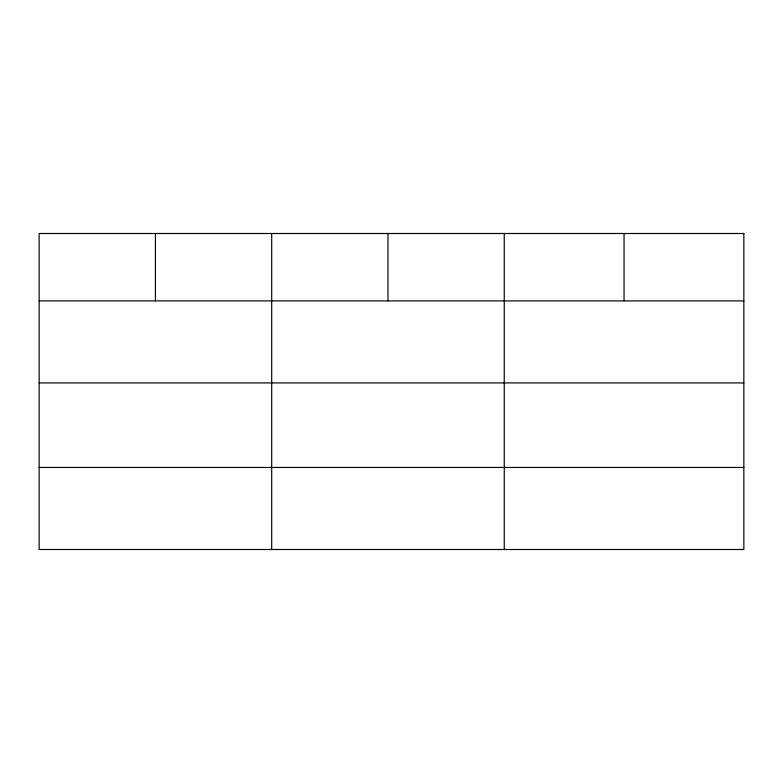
<?xml version="1.0" encoding="UTF-8"?>
<svg xmlns="http://www.w3.org/2000/svg" width="783" height="783" viewBox="0 0 783 783"><rect width="100%" height="100%" fill="white"/><g stroke="black" fill="none" stroke-linecap="round" stroke-linejoin="round"><path stroke-width="1.17" d="M39.15 300.887L743.85 300.887M39.15 382.926L743.85 382.926M39.15 467.451L743.85 467.451M624.051 233.5L624.051 300.887M504.252 233.5L504.252 549.5M387.976 233.5L387.976 300.887M271.701 233.5L271.701 549.5M155.425 233.5L155.425 300.887M743.85 233.5L39.15 233.5L39.15 549.5L743.85 549.5L743.85 233.5"/></g></svg>
